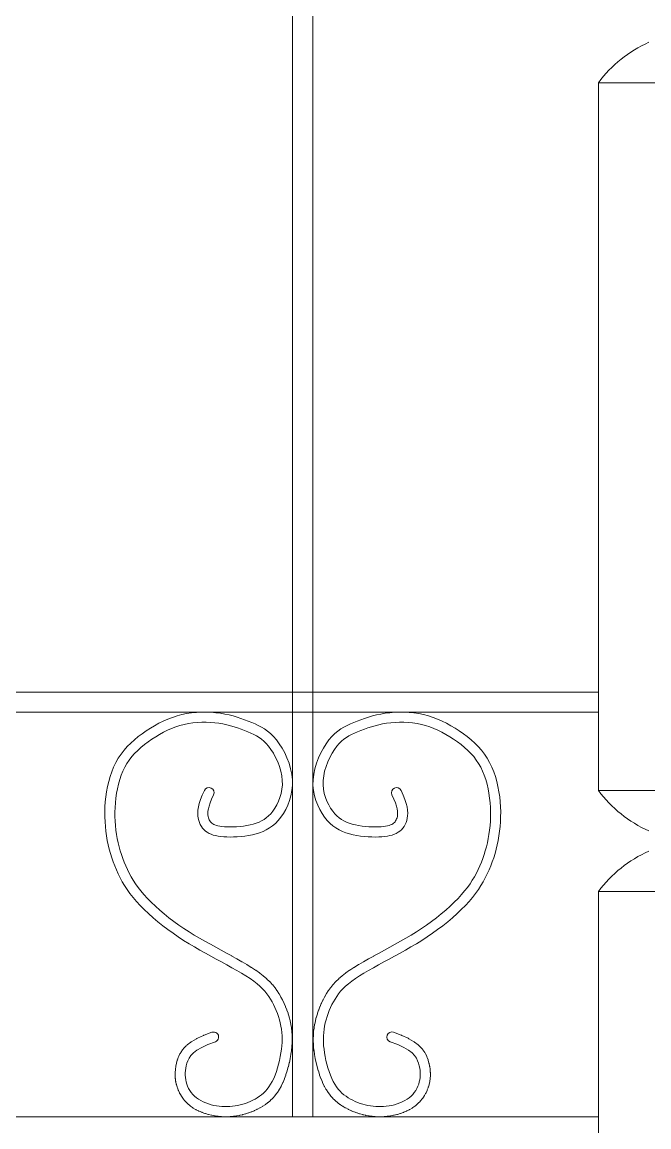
# Model space of a CAD drawing. Header units: millimetres. Extents: x -25 to 4147, y 0 to 2650.
# Drawn here: x 3387 to 3697, y 484 to 1030 of the extents above; entities that cross this region are included whole.
import ezdxf

# ---------------------------------------------------------------- set-up
doc = ezdxf.new("R2010")
doc.units = ezdxf.units.MM
doc.layers.add('ceco.net 340', color=7, linetype='Continuous', lineweight=5)

msp = doc.modelspace()

# ---------------------------------------------------------------- linework, layer by layer
at = {"layer": 'ceco.net 340'}
for p, q in [((3520.95, 2250), (3520.95, 488.65)), ((3530.95, 2250), (3530.95, 488.65)), ((3672.14, 650), (3672.14, 1000)), ((3672.14, 1000), (4122.14, 1000)), ((450, 698.65), (3672.14, 698.65)), ((450, 688.65), (3672.14, 688.65)), ((4122.14, 650), (3672.14, 650)), ((450, 488.65), (3672.14, 488.65))]:
    msp.add_line(p, q, dxfattribs=at)
for points in [[(3482.76, 525.71), (3478.98, 524.28), (3475.97, 522.89), (3473.64, 521.52), (3471.89, 520.18), (3470.63, 518.87), (3469.74, 517.59), (3469.13, 516.33), (3468.7, 515.09), (3468.36, 513.88), (3468.11, 512.68), (3467.94, 511.51), (3467.84, 510.35), (3467.83, 509.21), (3467.9, 508.08), (3468.06, 506.96), (3468.29, 505.85), (3468.61, 504.75), (3469.02, 503.68), (3469.51, 502.62), (3470.09, 501.6), (3470.76, 500.62), (3471.53, 499.68), (3472.38, 498.81), (3473.33, 497.99), (3474.38, 497.25), (3475.51, 496.58), (3476.71, 495.98), (3477.96, 495.45), (3479.26, 494.98), (3480.59, 494.59), (3481.93, 494.26), (3483.28, 494), (3484.62, 493.81), (3485.94, 493.68), (3487.26, 493.62), (3488.57, 493.62), (3489.87, 493.68), (3491.17, 493.8), (3492.46, 493.98), (3493.74, 494.22), (3495.02, 494.51), (3496.3, 494.86), (3497.56, 495.26), (3498.8, 495.71), (3500.01, 496.22), (3501.2, 496.78), (3502.35, 497.38), (3503.47, 498.04), (3504.54, 498.74), (3505.57, 499.51), (3506.56, 500.35), (3507.51, 501.27), (3508.41, 502.29), (3509.26, 503.42), (3510.08, 504.68), (3510.85, 506.06), (3511.58, 507.59), (3512.26, 509.24), (3512.89, 510.98), (3513.47, 512.79), (3513.99, 514.65), (3514.45, 516.52), (3514.85, 518.39), (3515.17, 520.22), (3515.43, 522), (3515.61, 523.73), (3515.72, 525.42), (3515.75, 527.07), (3515.71, 528.69), (3515.6, 530.29), (3515.41, 531.88), (3515.15, 533.45), (3514.81, 535.03), (3514.41, 536.6), (3513.94, 538.15), (3513.41, 539.69), (3512.82, 541.2), (3512.18, 542.67), (3511.49, 544.11), (3510.76, 545.51), (3509.98, 546.85), (3509.15, 548.16), (3508.24, 549.43), (3507.22, 550.68), (3506.08, 551.92), (3504.8, 553.16), (3503.35, 554.4), (3501.72, 555.66), (3499.89, 556.95), (3497.87, 558.26), (3495.7, 559.6), (3493.38, 560.96), (3490.95, 562.34), (3488.42, 563.74), (3485.83, 565.16), (3483.18, 566.6), (3480.51, 568.06), (3477.82, 569.54), (3475.12, 571.05), (3472.43, 572.61), (3469.74, 574.2), (3467.06, 575.85), (3464.42, 577.57), (3461.8, 579.35), (3459.23, 581.2), (3456.71, 583.11), (3454.27, 585.08), (3451.91, 587.08), (3449.66, 589.1), (3447.53, 591.13), (3445.53, 593.15), (3443.69, 595.16), (3442.01, 597.13), (3440.49, 599.09), (3439.1, 601.02), (3437.84, 602.95), (3436.7, 604.87), (3435.65, 606.79), (3434.69, 608.73), (3433.81, 610.69), (3432.98, 612.67), (3432.21, 614.68), (3431.51, 616.72), (3430.86, 618.79), (3430.28, 620.91), (3429.76, 623.06), (3429.3, 625.26), (3428.92, 627.51), (3428.59, 629.81), (3428.34, 632.15), (3428.16, 634.54), (3428.07, 636.95), (3428.05, 639.4), (3428.13, 641.88), (3428.29, 644.37), (3428.56, 646.88), (3428.92, 649.39), (3429.39, 651.9), (3429.97, 654.39), (3430.66, 656.84), (3431.48, 659.24), (3432.43, 661.56), (3433.51, 663.81), (3434.72, 665.95), (3436.08, 667.98), (3437.57, 669.9), (3439.17, 671.72), (3440.88, 673.44), (3442.69, 675.07), (3444.57, 676.61), (3446.53, 678.08), (3448.53, 679.47), (3450.59, 680.79), (3452.68, 682.04), (3454.82, 683.21), (3457, 684.28), (3459.22, 685.25), (3461.49, 686.12), (3463.8, 686.87), (3466.15, 687.49), (3468.54, 687.98), (3470.96, 688.35), (3473.4, 688.59), (3475.83, 688.71), (3478.24, 688.73), (3480.61, 688.64), (3482.94, 688.45), (3485.2, 688.17), (3487.38, 687.8), (3489.48, 687.35), (3491.52, 686.84), (3493.48, 686.27), (3495.37, 685.65), (3497.2, 685), (3498.98, 684.32), (3500.7, 683.63), (3502.36, 682.92), (3503.98, 682.18), (3505.56, 681.36), (3507.1, 680.44), (3508.6, 679.38), (3510.08, 678.15), (3511.53, 676.71), (3512.96, 675.04), (3514.37, 673.1), (3515.74, 670.93), (3517.01, 668.57), (3518.16, 666.06), (3519.16, 663.43), (3519.96, 660.73), (3520.54, 657.99), (3520.85, 655.26), (3520.87, 652.57), (3520.63, 649.95), (3520.14, 647.41), (3519.44, 644.98), (3518.56, 642.67), (3517.53, 640.52), (3516.38, 638.53), (3515.13, 636.73), (3513.82, 635.13), (3512.45, 633.73), (3511.01, 632.51), (3509.51, 631.45), (3507.94, 630.54), (3506.31, 629.77), (3504.62, 629.11), (3502.86, 628.56), (3501.04, 628.1), (3499.18, 627.73), (3497.31, 627.43), (3495.43, 627.21), (3493.58, 627.06), (3491.77, 626.98), (3490.03, 626.95), (3488.39, 626.98), (3486.85, 627.07), (3485.42, 627.2), (3484.09, 627.39), (3482.86, 627.65), (3481.71, 627.96), (3480.65, 628.34), (3479.67, 628.79), (3478.76, 629.32), (3477.91, 629.92), (3477.14, 630.59), (3476.44, 631.34), (3475.83, 632.17), (3475.29, 633.08), (3474.84, 634.07), (3474.48, 635.13), (3474.22, 636.28), (3474.06, 637.51), (3474.02, 638.84), (3474.12, 640.29), (3474.37, 641.87), (3474.8, 643.6), (3475.42, 645.51), (3476.25, 647.61), (3477.31, 649.92)], [(3569.13, 525.71), (3572.92, 524.28), (3575.93, 522.89), (3578.25, 521.52), (3580, 520.18), (3581.27, 518.87), (3582.16, 517.59), (3582.77, 516.33), (3583.2, 515.09), (3583.53, 513.88), (3583.79, 512.68), (3583.96, 511.51), (3584.05, 510.35), (3584.06, 509.21), (3583.99, 508.08), (3583.84, 506.96), (3583.6, 505.85), (3583.28, 504.75), (3582.88, 503.68), (3582.38, 502.62), (3581.8, 501.6), (3581.13, 500.62), (3580.37, 499.68), (3579.51, 498.81), (3578.56, 497.99), (3577.51, 497.25), (3576.39, 496.58), (3575.19, 495.98), (3573.93, 495.45), (3572.63, 494.98), (3571.3, 494.59), (3569.96, 494.26), (3568.62, 494), (3567.28, 493.81), (3565.95, 493.68), (3564.63, 493.62), (3563.32, 493.62), (3562.02, 493.68), (3560.73, 493.8), (3559.44, 493.98), (3558.15, 494.22), (3556.87, 494.51), (3555.6, 494.86), (3554.34, 495.26), (3553.1, 495.71), (3551.88, 496.22), (3550.7, 496.78), (3549.54, 497.38), (3548.43, 498.04), (3547.35, 498.74), (3546.32, 499.51), (3545.33, 500.35), (3544.39, 501.27), (3543.49, 502.29), (3542.63, 503.42), (3541.82, 504.68), (3541.04, 506.06), (3540.32, 507.59), (3539.63, 509.24), (3539, 510.98), (3538.42, 512.79), (3537.9, 514.65), (3537.44, 516.52), (3537.05, 518.39), (3536.72, 520.22), (3536.47, 522), (3536.29, 523.73), (3536.18, 525.42), (3536.15, 527.07), (3536.18, 528.69), (3536.3, 530.29), (3536.48, 531.88), (3536.75, 533.45), (3537.08, 535.03), (3537.49, 536.6), (3537.96, 538.15), (3538.49, 539.69), (3539.08, 541.2), (3539.72, 542.67), (3540.41, 544.11), (3541.14, 545.51), (3541.91, 546.85), (3542.75, 548.16), (3543.66, 549.43), (3544.68, 550.68), (3545.81, 551.92), (3547.1, 553.16), (3548.54, 554.4), (3550.17, 555.66), (3552.01, 556.95), (3554.02, 558.26), (3556.2, 559.6), (3558.52, 560.96), (3560.95, 562.34), (3563.47, 563.74), (3566.07, 565.16), (3568.71, 566.6), (3571.39, 568.06), (3574.07, 569.54), (3576.77, 571.05), (3579.47, 572.61), (3582.16, 574.2), (3584.83, 575.85), (3587.48, 577.57), (3590.1, 579.35), (3592.67, 581.2), (3595.19, 583.11), (3597.63, 585.08), (3599.99, 587.08), (3602.24, 589.1), (3604.37, 591.13), (3606.36, 593.15), (3608.2, 595.16), (3609.88, 597.13), (3611.41, 599.09), (3612.79, 601.02), (3614.05, 602.95), (3615.2, 604.87), (3616.24, 606.79), (3617.2, 608.73), (3618.09, 610.69), (3618.92, 612.67), (3619.68, 614.68), (3620.39, 616.72), (3621.03, 618.79), (3621.62, 620.91), (3622.14, 623.06), (3622.59, 625.26), (3622.98, 627.51), (3623.3, 629.81), (3623.55, 632.15), (3623.73, 634.54), (3623.83, 636.95), (3623.84, 639.4), (3623.77, 641.88), (3623.6, 644.37), (3623.34, 646.88), (3622.98, 649.39), (3622.51, 651.9), (3621.93, 654.39), (3621.23, 656.84), (3620.41, 659.24), (3619.47, 661.56), (3618.39, 663.81), (3617.17, 665.95), (3615.82, 667.98), (3614.33, 669.9), (3612.72, 671.72), (3611.01, 673.44), (3609.21, 675.07), (3607.32, 676.61), (3605.37, 678.08), (3603.36, 679.47), (3601.31, 680.79), (3599.21, 682.04), (3597.08, 683.21), (3594.9, 684.28), (3592.67, 685.25), (3590.41, 686.12), (3588.1, 686.87), (3585.74, 687.49), (3583.35, 687.98), (3580.93, 688.35), (3578.5, 688.59), (3576.07, 688.71), (3573.66, 688.73), (3571.28, 688.64), (3568.96, 688.45), (3566.7, 688.17), (3564.52, 687.8), (3562.41, 687.35), (3560.38, 686.84), (3558.42, 686.27), (3556.52, 685.65), (3554.69, 685), (3552.92, 684.32), (3551.2, 683.63), (3549.53, 682.92), (3547.92, 682.18), (3546.34, 681.36), (3544.8, 680.44), (3543.29, 679.38), (3541.82, 678.15), (3540.37, 676.71), (3538.93, 675.04), (3537.52, 673.1), (3536.16, 670.93), (3534.89, 668.57), (3533.73, 666.06), (3532.74, 663.43), (3531.93, 660.73), (3531.36, 657.99), (3531.05, 655.26), (3531.02, 652.57), (3531.27, 649.95), (3531.76, 647.41), (3532.45, 644.98), (3533.33, 642.67), (3534.36, 640.52), (3535.52, 638.53), (3536.76, 636.73), (3538.07, 635.13), (3539.45, 633.73), (3540.89, 632.51), (3542.39, 631.45), (3543.96, 630.54), (3545.58, 629.77), (3547.28, 629.11), (3549.03, 628.56), (3550.85, 628.1), (3552.71, 627.73), (3554.59, 627.43), (3556.47, 627.21), (3558.32, 627.06), (3560.13, 626.98), (3561.86, 626.95), (3563.51, 626.98), (3565.05, 627.07), (3566.48, 627.2), (3567.81, 627.39), (3569.04, 627.65), (3570.18, 627.96), (3571.25, 628.34), (3572.23, 628.79), (3573.14, 629.32), (3573.98, 629.92), (3574.75, 630.59), (3575.45, 631.34), (3576.07, 632.17), (3576.61, 633.08), (3577.05, 634.07), (3577.41, 635.13), (3577.67, 636.28), (3577.83, 637.51), (3577.87, 638.84), (3577.78, 640.29), (3577.52, 641.87), (3577.1, 643.6), (3576.48, 645.51), (3575.65, 647.61), (3574.58, 649.92)]]:
    msp.add_lwpolyline(points, dxfattribs=at)
for points in [[(3481, 530.39), (3477.21, 528.96, 0.018526), (3476.87, 528.82), (3473.86, 527.42, 0.02401), (3473.44, 527.2), (3471.11, 525.83, 0.03058), (3470.6, 525.49), (3468.86, 524.16, 0.037109), (3468.3, 523.66), (3467.03, 522.35, 0.040944), (3466.52, 521.72), (3465.63, 520.44, 0.03872), (3465.24, 519.77), (3464.63, 518.51, 0.02899), (3464.41, 517.97), (3463.97, 516.74, 0.016625), (3463.88, 516.42), (3463.54, 515.21, 0.014695), (3463.47, 514.92), (3463.22, 513.73, 0.015749), (3463.16, 513.42), (3462.99, 512.24, 0.016704), (3462.95, 511.91), (3462.86, 510.75, 0.017506), (3462.84, 510.4), (3462.83, 509.25, 0.018102), (3462.84, 508.89), (3462.91, 507.76, 0.01845), (3462.95, 507.4), (3463.1, 506.28, 0.018524), (3463.17, 505.91), (3463.4, 504.81, 0.018452), (3463.49, 504.45), (3463.81, 503.35, 0.018802), (3463.93, 503), (3464.34, 501.92, 0.019374), (3464.49, 501.56), (3464.98, 500.5, 0.020024), (3465.16, 500.15), (3465.75, 499.13, 0.020714), (3465.97, 498.78), (3466.64, 497.79, 0.021397), (3466.89, 497.45), (3467.66, 496.52, 0.022021), (3467.95, 496.19), (3468.81, 495.31, 0.022531), (3469.13, 495.01), (3470.09, 494.19, 0.022367), (3470.44, 493.92), (3471.49, 493.18, 0.020214), (3471.82, 492.95), (3472.95, 492.28, 0.017942), (3473.27, 492.11), (3474.47, 491.51, 0.016078), (3474.76, 491.37), (3476.01, 490.84, 0.01459), (3476.29, 490.74), (3477.58, 490.27, 0.01344), (3477.84, 490.19), (3479.17, 489.8, 0.012596), (3479.41, 489.73), (3480.75, 489.4, 0.012037), (3480.99, 489.35), (3482.34, 489.09, 0.011796), (3482.57, 489.05), (3483.91, 488.86, 0.01186), (3484.14, 488.83), (3485.47, 488.71, 0.011906), (3485.7, 488.69), (3487.02, 488.63, 0.011871), (3487.26, 488.62), (3488.57, 488.62, 0.011755), (3488.8, 488.63), (3490.11, 488.69, 0.01156), (3490.34, 488.7), (3491.63, 488.82, 0.011293), (3491.86, 488.85), (3493.15, 489.03, 0.01096), (3493.36, 489.06), (3494.65, 489.3, 0.010625), (3494.86, 489.34), (3496.14, 489.64, 0.010507), (3496.34, 489.69), (3497.61, 490.03, 0.010519), (3497.81, 490.09), (3499.07, 490.49, 0.010613), (3499.27, 490.56), (3500.51, 491.02, 0.010791), (3500.72, 491.1), (3501.93, 491.6, 0.011052), (3502.13, 491.69), (3503.32, 492.25, 0.011398), (3503.53, 492.35), (3504.68, 492.96, 0.011831), (3504.89, 493.07), (3506, 493.73, 0.012624), (3506.22, 493.86), (3507.29, 494.57, 0.014451), (3507.53, 494.73), (3508.56, 495.5, 0.016231), (3508.81, 495.7), (3509.8, 496.54, 0.017546), (3510.06, 496.78), (3511, 497.7, 0.018298), (3511.25, 497.96), (3512.16, 498.99, 0.018454), (3512.39, 499.27), (3513.25, 500.4, 0.01805), (3513.45, 500.7), (3514.27, 501.95, 0.017188), (3514.45, 502.24), (3515.22, 503.63, 0.015683), (3515.36, 503.91), (3516.09, 505.43, 0.013181), (3516.2, 505.68), (3516.88, 507.32, 0.01117), (3516.96, 507.53), (3517.6, 509.27, 0.009782), (3517.66, 509.46), (3518.24, 511.27, 0.008856), (3518.29, 511.44), (3518.81, 513.3, 0.008297), (3518.85, 513.46), (3519.31, 515.33, 0.008056), (3519.35, 515.49), (3519.74, 517.35, 0.008123), (3519.77, 517.51), (3520.1, 519.35, 0.008556), (3520.12, 519.52), (3520.38, 521.3, 0.00932), (3520.4, 521.48), (3520.58, 523.21, 0.010075), (3520.6, 523.42), (3520.71, 525.1, 0.010733), (3520.71, 525.32), (3520.75, 526.97, 0.011254), (3520.75, 527.19), (3520.71, 528.81, 0.011605), (3520.7, 529.05), (3520.59, 530.64, 0.011758), (3520.56, 530.88), (3520.38, 532.46, 0.011701), (3520.34, 532.69), (3520.08, 534.27, 0.011388), (3520.04, 534.49), (3519.7, 536.07, 0.010808), (3519.66, 536.28), (3519.25, 537.85, 0.010278), (3519.19, 538.05), (3518.72, 539.6, 0.009859), (3518.66, 539.79), (3518.13, 541.32, 0.009545), (3518.06, 541.5), (3517.48, 543.01, 0.009335), (3517.4, 543.19), (3516.76, 544.66, 0.009229), (3516.69, 544.83), (3516, 546.27, 0.00923), (3515.92, 546.44), (3515.18, 547.83, 0.009723), (3515.09, 548), (3514.32, 549.35, 0.011671), (3514.2, 549.55), (3513.36, 550.85, 0.013556), (3513.21, 551.07), (3512.3, 552.35, 0.014792), (3512.12, 552.58), (3511.1, 553.83, 0.015289), (3510.9, 554.06), (3509.76, 555.3, 0.015076), (3509.55, 555.52), (3508.27, 556.75, 0.014282), (3508.06, 556.95), (3506.61, 558.19, 0.013091), (3506.41, 558.36), (3504.78, 559.62, 0.011392), (3504.6, 559.75), (3502.76, 561.04, 0.008802), (3502.62, 561.14), (3500.6, 562.45, 0.006609), (3500.49, 562.52), (3498.31, 563.86, 0.004919), (3498.23, 563.91), (3495.91, 565.27, 0.003568), (3495.85, 565.3), (3493.42, 566.69, 0.002447), (3493.38, 566.71), (3490.85, 568.11, 0.001481), (3490.82, 568.13), (3488.23, 569.55, 0.000613), (3488.22, 569.55), (3485.57, 570.99), (3482.91, 572.44), (3480.25, 573.91), (3477.59, 575.4), (3474.95, 576.92), (3472.33, 578.48), (3469.74, 580.08), (3467.18, 581.73), (3464.67, 583.44), (3462.2, 585.22), (3459.79, 587.05), (3457.45, 588.93), (3455.2, 590.84), (3453.05, 592.77), (3451.03, 594.69), (3449.16, 596.6), (3447.44, 598.47), (3445.89, 600.29), (3444.49, 602.08), (3443.23, 603.85), (3442.09, 605.59), (3441.05, 607.34), (3440.09, 609.1), (3439.21, 610.87), (3438.39, 612.68), (3437.62, 614.52), (3436.91, 616.39), (3436.26, 618.28), (3435.66, 620.2), (3435.12, 622.16), (3434.64, 624.15), (3434.22, 626.2), (3433.86, 628.29), (3433.56, 630.42), (3433.32, 632.6), (3433.16, 634.82), (3433.07, 637.07), (3433.05, 639.34), (3433.12, 641.64), (3433.28, 643.94), (3433.52, 646.26), (3433.85, 648.58), (3434.28, 650.88), (3434.81, 653.14), (3435.44, 655.35), (3436.17, 657.49), (3437, 659.54), (3437.94, 661.49), (3438.98, 663.32), (3440.14, 665.06), (3441.42, 666.71), (3442.82, 668.3), (3444.33, 669.82), (3445.95, 671.28), (3447.66, 672.68), (3449.45, 674.02), (3451.31, 675.31), (3453.22, 676.54), (3455.16, 677.7), (3457.12, 678.77), (3459.11, 679.74), (3461.12, 680.62), (3463.15, 681.4), (3465.21, 682.07), (3467.3, 682.62), (3469.42, 683.06), (3471.58, 683.38), (3473.77, 683.6), (3475.97, 683.71), (3478.16, 683.73), (3480.31, 683.65), (3482.42, 683.48), (3484.47, 683.22), (3486.44, 682.89), (3488.35, 682.48), (3490.2, 682.01), (3492, 681.49), (3493.76, 680.92), (3495.47, 680.31), (3497.15, 679.67), (3498.78, 679.01), (3500.34, 678.35), (3501.79, 677.68), (3503.12, 676.99), (3504.37, 676.25), (3505.56, 675.41), (3506.71, 674.45), (3507.87, 673.3), (3509.04, 671.93), (3510.23, 670.3), (3511.41, 668.41), (3512.53, 666.34), (3513.55, 664.13), (3514.42, 661.83), (3515.11, 659.5), (3515.6, 657.19), (3515.85, 654.95), (3515.87, 652.78), (3515.67, 650.65), (3515.27, 648.57), (3514.69, 646.56), (3513.96, 644.64), (3513.11, 642.85), (3512.15, 641.21), (3511.14, 639.74), (3510.1, 638.48), (3509.04, 637.39), (3507.94, 636.46), (3506.81, 635.66), (3505.61, 634.97), (3504.33, 634.36), (3502.97, 633.83), (3501.5, 633.37), (3499.94, 632.98), (3498.3, 632.65), (3496.63, 632.39), (3494.94, 632.19), (3493.26, 632.05), (3491.62, 631.98), (3490.04, 631.95), (3488.57, 631.98), (3487.22, 632.05), (3486.01, 632.17), (3484.95, 632.32), (3484.02, 632.51), (3483.22, 632.73), (3482.54, 632.98), (3481.96, 633.24), (3481.46, 633.53), (3481.02, 633.84), (3480.63, 634.18), (3480.29, 634.55), (3480, 634.94), (3479.73, 635.39), (3479.5, 635.9), (3479.3, 636.49), (3479.15, 637.16), (3479.05, 637.91), (3479.03, 638.75), (3479.09, 639.72), (3479.28, 640.88), (3479.61, 642.23), (3480.13, 643.82), (3480.85, 645.65), (3481.85, 647.84)], [(3570.9, 530.39), (3574.68, 528.96, -0.018526), (3575.03, 528.82), (3578.03, 527.42, -0.02401), (3578.46, 527.2), (3580.78, 525.83, -0.03058), (3581.29, 525.49), (3583.04, 524.16, -0.037109), (3583.59, 523.66), (3584.86, 522.35, -0.040944), (3585.38, 521.72), (3586.27, 520.44, -0.03872), (3586.66, 519.77), (3587.27, 518.51, -0.02899), (3587.49, 517.97), (3587.92, 516.74, -0.016625), (3588.02, 516.42), (3588.35, 515.21, -0.014695), (3588.42, 514.92), (3588.68, 513.73, -0.015749), (3588.73, 513.42), (3588.91, 512.24, -0.016704), (3588.94, 511.91), (3589.04, 510.75, -0.017506), (3589.05, 510.4), (3589.06, 509.25, -0.018102), (3589.05, 508.89), (3588.98, 507.76, -0.01845), (3588.95, 507.4), (3588.79, 506.28, -0.018524), (3588.73, 505.91), (3588.49, 504.81, -0.018452), (3588.4, 504.45), (3588.08, 503.35, -0.018802), (3587.96, 503), (3587.56, 501.92, -0.019374), (3587.41, 501.56), (3586.91, 500.5, -0.020024), (3586.73, 500.15), (3586.15, 499.13, -0.020714), (3585.93, 498.78), (3585.26, 497.79, -0.021397), (3585, 497.45), (3584.24, 496.52, -0.022021), (3583.95, 496.19), (3583.09, 495.31, -0.022531), (3582.76, 495.01), (3581.81, 494.19, -0.022367), (3581.46, 493.92), (3580.41, 493.18, -0.020214), (3580.07, 492.95), (3578.94, 492.28, -0.017942), (3578.63, 492.11), (3577.43, 491.51, -0.016078), (3577.14, 491.37), (3575.88, 490.84, -0.01459), (3575.61, 490.74), (3574.31, 490.27, -0.01344), (3574.06, 490.19), (3572.73, 489.8, -0.012596), (3572.48, 489.73), (3571.14, 489.4, -0.012037), (3570.91, 489.35), (3569.56, 489.09, -0.011796), (3569.33, 489.05), (3567.99, 488.86, -0.01186), (3567.76, 488.83), (3566.43, 488.71, -0.011906), (3566.19, 488.69), (3564.87, 488.63, -0.011871), (3564.64, 488.62), (3563.33, 488.62, -0.011755), (3563.09, 488.63), (3561.79, 488.69, -0.01156), (3561.56, 488.7), (3560.26, 488.82, -0.011293), (3560.04, 488.85), (3558.75, 489.03, -0.01096), (3558.53, 489.06), (3557.25, 489.3, -0.010625), (3557.04, 489.34), (3555.76, 489.64, -0.010507), (3555.55, 489.69), (3554.28, 490.03, -0.010519), (3554.08, 490.09), (3552.82, 490.49, -0.010613), (3552.62, 490.56), (3551.38, 491.02, -0.010791), (3551.18, 491.1), (3549.96, 491.6, -0.011052), (3549.76, 491.69), (3548.57, 492.25, -0.011398), (3548.37, 492.35), (3547.22, 492.96, -0.011831), (3547.01, 493.07), (3545.89, 493.73, -0.012624), (3545.68, 493.86), (3544.6, 494.57, -0.014451), (3544.37, 494.73), (3543.34, 495.5, -0.016231), (3543.08, 495.7), (3542.1, 496.54, -0.017546), (3541.84, 496.78), (3540.89, 497.7, -0.018298), (3540.64, 497.96), (3539.74, 498.99, -0.018454), (3539.51, 499.27), (3538.65, 500.4, -0.01805), (3538.44, 500.7), (3537.63, 501.95, -0.017188), (3537.45, 502.24), (3536.68, 503.63, -0.015683), (3536.53, 503.91), (3535.8, 505.43, -0.013181), (3535.7, 505.68), (3535.01, 507.32, -0.01117), (3534.93, 507.53), (3534.3, 509.27, -0.009782), (3534.24, 509.46), (3533.66, 511.27, -0.008856), (3533.61, 511.44), (3533.09, 513.3, -0.008297), (3533.05, 513.46), (3532.59, 515.33, -0.008056), (3532.55, 515.49), (3532.16, 517.35, -0.008123), (3532.12, 517.51), (3531.8, 519.35, -0.008556), (3531.77, 519.52), (3531.52, 521.3, -0.00932), (3531.5, 521.48), (3531.31, 523.21, -0.010075), (3531.3, 523.42), (3531.19, 525.1, -0.010733), (3531.18, 525.32), (3531.15, 526.97, -0.011254), (3531.15, 527.19), (3531.19, 528.81, -0.011605), (3531.2, 529.05), (3531.31, 530.64, -0.011758), (3531.33, 530.88), (3531.52, 532.46, -0.011701), (3531.55, 532.69), (3531.81, 534.27, -0.011388), (3531.86, 534.49), (3532.19, 536.07, -0.010808), (3532.24, 536.28), (3532.65, 537.85, -0.010278), (3532.7, 538.05), (3533.17, 539.6, -0.009859), (3533.23, 539.79), (3533.77, 541.32, -0.009545), (3533.83, 541.5), (3534.42, 543.01, -0.009335), (3534.49, 543.19), (3535.13, 544.66, -0.009229), (3535.21, 544.83), (3535.9, 546.27, -0.00923), (3535.98, 546.44), (3536.71, 547.83, -0.009723), (3536.8, 548), (3537.58, 549.35, -0.011671), (3537.7, 549.55), (3538.53, 550.85, -0.013556), (3538.69, 551.07), (3539.6, 552.35, -0.014792), (3539.78, 552.58), (3540.79, 553.83, -0.015289), (3540.99, 554.06), (3542.13, 555.3, -0.015076), (3542.34, 555.52), (3543.62, 556.75, -0.014282), (3543.84, 556.95), (3545.28, 558.19, -0.013091), (3545.48, 558.36), (3547.12, 559.62, -0.011392), (3547.3, 559.75), (3549.13, 561.04, -0.008802), (3549.28, 561.14), (3551.29, 562.45, -0.006609), (3551.41, 562.52), (3553.58, 563.86, -0.004919), (3553.67, 563.91), (3555.98, 565.27, -0.003568), (3556.05, 565.3), (3558.48, 566.69, -0.002447), (3558.52, 566.71), (3561.05, 568.11, -0.001481), (3561.07, 568.13), (3563.67, 569.55, -0.000613), (3563.68, 569.55), (3566.32, 570.99), (3568.98, 572.44), (3571.64, 573.91), (3574.3, 575.4), (3576.95, 576.92), (3579.57, 578.48), (3582.16, 580.08), (3584.72, 581.73), (3587.23, 583.44), (3589.7, 585.22), (3592.11, 587.05), (3594.45, 588.93), (3596.7, 590.84), (3598.84, 592.77), (3600.86, 594.69), (3602.74, 596.6), (3604.46, 598.47), (3606.01, 600.29), (3607.4, 602.08), (3608.67, 603.85), (3609.81, 605.59), (3610.85, 607.34), (3611.8, 609.1), (3612.68, 610.87), (3613.5, 612.68), (3614.27, 614.52), (3614.98, 616.39), (3615.64, 618.28), (3616.24, 620.2), (3616.77, 622.16), (3617.26, 624.15), (3617.68, 626.2), (3618.04, 628.29), (3618.34, 630.42), (3618.57, 632.6), (3618.74, 634.82), (3618.83, 637.07), (3618.84, 639.34), (3618.77, 641.64), (3618.62, 643.94), (3618.38, 646.26), (3618.04, 648.58), (3617.61, 650.88), (3617.09, 653.14), (3616.46, 655.35), (3615.73, 657.49), (3614.89, 659.54), (3613.96, 661.49), (3612.92, 663.32), (3611.76, 665.06), (3610.48, 666.71), (3609.07, 668.3), (3607.56, 669.82), (3605.95, 671.28), (3604.24, 672.68), (3602.44, 674.02), (3600.58, 675.31), (3598.67, 676.54), (3596.74, 677.7), (3594.77, 678.77), (3592.79, 679.74), (3590.78, 680.62), (3588.74, 681.4), (3586.68, 682.07), (3584.6, 682.62), (3582.48, 683.06), (3580.31, 683.38), (3578.12, 683.6), (3575.93, 683.71), (3573.74, 683.73), (3571.58, 683.65), (3569.47, 683.48), (3567.43, 683.22), (3565.45, 682.89), (3563.54, 682.48), (3561.69, 682.01), (3559.89, 681.49), (3558.14, 680.92), (3556.42, 680.31), (3554.75, 679.67), (3553.11, 679.01), (3551.55, 678.35), (3550.11, 677.68), (3548.77, 676.99), (3547.53, 676.25), (3546.34, 675.41), (3545.18, 674.45), (3544.03, 673.3), (3542.86, 671.93), (3541.66, 670.3), (3540.48, 668.41), (3539.36, 666.34), (3538.35, 664.13), (3537.48, 661.83), (3536.78, 659.5), (3536.3, 657.19), (3536.04, 654.95), (3536.03, 652.78), (3536.23, 650.65), (3536.62, 648.57), (3537.2, 646.56), (3537.93, 644.64), (3538.79, 642.85), (3539.74, 641.21), (3540.75, 639.74), (3541.8, 638.48), (3542.86, 637.39), (3543.95, 636.46), (3545.09, 635.66), (3546.29, 634.97), (3547.56, 634.36), (3548.93, 633.83), (3550.4, 633.37), (3551.96, 632.98), (3553.59, 632.65), (3555.27, 632.39), (3556.96, 632.19), (3558.64, 632.05), (3560.28, 631.98), (3561.85, 631.95), (3563.33, 631.98), (3564.68, 632.05), (3565.88, 632.17), (3566.95, 632.32), (3567.88, 632.51), (3568.67, 632.73), (3569.35, 632.98), (3569.94, 633.24), (3570.44, 633.53), (3570.88, 633.84), (3571.26, 634.18), (3571.6, 634.55), (3571.9, 634.94), (3572.16, 635.39), (3572.39, 635.9), (3572.59, 636.49), (3572.74, 637.16), (3572.84, 637.91), (3572.87, 638.75), (3572.8, 639.72), (3572.62, 640.88), (3572.28, 642.23), (3571.77, 643.82), (3571.05, 645.65), (3570.04, 647.84)]]:
    msp.add_lwpolyline(points, format="xyb", dxfattribs=at)
msp.add_lwpolyline([(4122.14, 0), (3672.14, 0), (3672.14, 600), (4122.14, 600)], close=True, dxfattribs=at)
for centre, radius, start, end in [((3722.59, 962.57), 62.82, 113.8969, 143.4227), ((3479.58, 648.88), 2.5, 335.3191, 155.3191), ((3572.31, 648.88), 2.5, 24.6809, 204.6809), ((3722.59, 687.43), 62.82, 216.5773, 246.1031), ((3722.59, 562.57), 62.82, 113.8969, 143.4227), ((3481.88, 528.05), 2.5, 290.6712, 110.6712), ((3570.02, 528.05), 2.5, 69.3288, 249.3288)]:
    msp.add_arc(centre, radius, start, end, dxfattribs=at)

doc.saveas('drawing.dxf')
